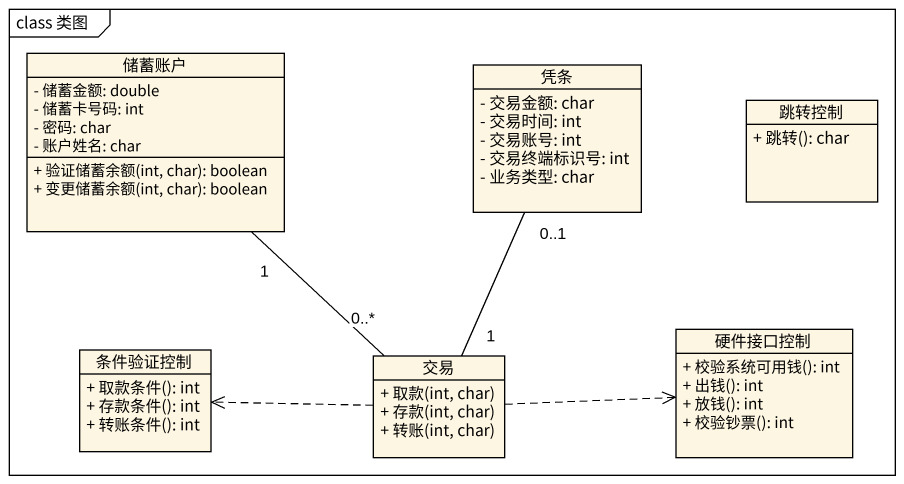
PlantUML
@startuml
mainframe class 类图
hide circle
hide empty members
skinparam classAttributeIconSize 0
class 储蓄账户 {
  - 储蓄金额: double
  - 储蓄卡号码: int
  - 密码: char
  - 账户姓名: char
  + 验证储蓄余额(int, char): boolean
  + 变更储蓄余额(int, char): boolean
}
class 凭条 {
  - 交易金额: char
  - 交易时间: int
  - 交易账号: int
  - 交易终端标识号: int
  - 业务类型: char
}
class 跳转控制 {
  + 跳转(): char
}
class 条件验证控制 {
  + 取款条件(): int
  + 存款条件(): int
  + 转账条件(): int
}
class 交易 {
  + 取款(int, char)
  + 存款(int, char)
  + 转账(int, char)
}
class 硬件接口控制 {
  + 校验系统可用钱(): int
  + 出钱(): int
  + 放钱(): int
  + 校验钞票(): int
}
交易 "0..*" -up- "1" 储蓄账户
交易 "1" -up- "0..1" 凭条
交易 .left.> 条件验证控制
交易 .right.> 硬件接口控制
@enduml
